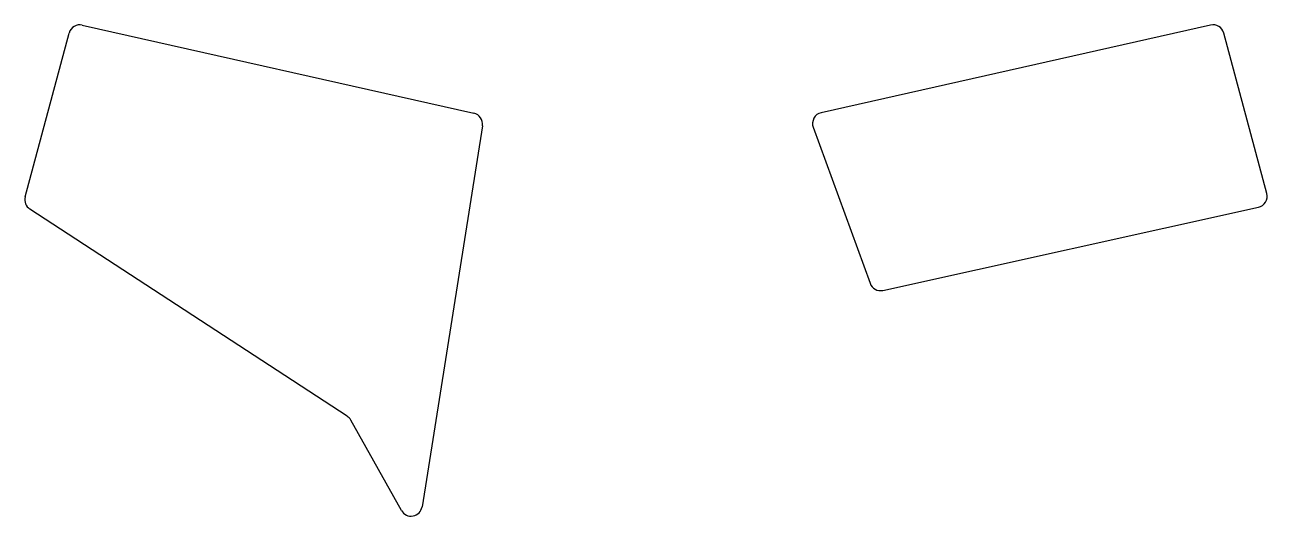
# Model space of a CAD drawing. Header units: millimetres. Extents: x 0 to 224, y -56 to 32.
import ezdxf

# ---------------------------------------------------------------- set-up
doc = ezdxf.new("R2010")
doc.units = ezdxf.units.MM

msp = doc.modelspace()

# ---------------------------------------------------------------- linework, layer by layer
for p, q in [((10.67, 32.42), (81.28, 16.51)), ((214.13, 32.42), (143.91, 16.6)), ((0.37, 1.4), (8.3, 30.99)), ((224.26, 2.02), (216.5, 30.99)), ((82.81, 14.25), (71.94, -54.56)), ((142.47, 13.96), (152.72, -14.2)), ((58.42, -38.19), (1.21, -0.79)), ((155.04, -15.47), (222.76, -0.45)), ((68.22, -55.22), (59.07, -38.89))]:
    msp.add_line(p, q)
for centre, start, end in [((10.23, 30.47), 77.3005, 165), ((214.57, 30.47), 15, 102.6995), ((80.84, 14.56), 351.0176, 77.3005), ((144.35, 14.65), 102.6995, 200), ((2.31, 0.88), 165, 236.8251), ((222.33, 1.5), 282.5052, 15), ((154.6, -13.52), 200, 282.5052), ((57.33, -39.87), 29.2486, 56.8251), ((69.96, -54.24), 209.2486, 351.0176)]:
    msp.add_arc(centre, 2, start, end)

doc.saveas('drawing.dxf')
